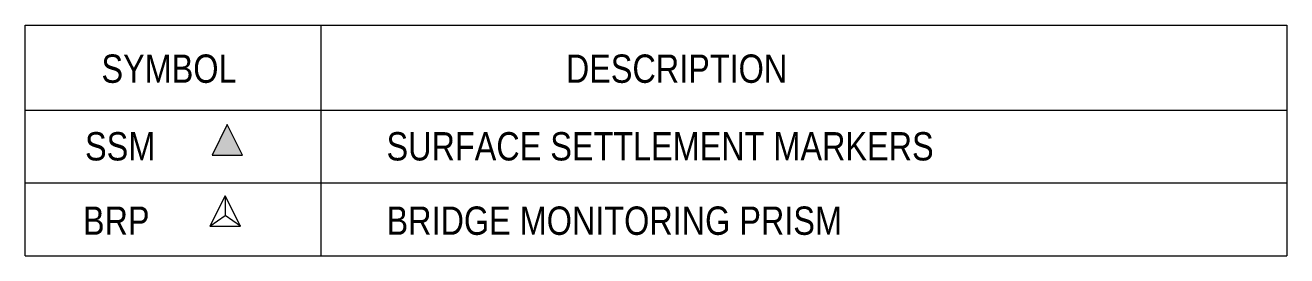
# Model space of a CAD drawing. Header units: metres. Extents: x -1147 to -802, y 5 to 567.
# Drawn here: x -833.63 to -802.41, y 5.37 to 11.07 of the extents above; entities that cross this region are included whole.
import ezdxf

# ---------------------------------------------------------------- set-up
doc = ezdxf.new("R2010")
doc.units = ezdxf.units.M
for name, color, linetype, lineweight in [('A-DETL', 7, 'Continuous', 13), ('A-DETL-GENF', 7, 'Continuous', 9), ('G-ANNO-TEXT', 7, 'Continuous', 9)]:
    doc.layers.add(name, color=color, linetype=linetype, lineweight=lineweight)
doc.styles.add('Arial Narrow', font='ARIALN.TTF', dxfattribs={"height": 0.7})

msp = doc.modelspace()

# ---------------------------------------------------------------- hatches: boundary and pattern name
at = {"layer": 'A-DETL-GENF', "true_color": 0xff0000}
msp.add_hatch(color=1, dxfattribs=at).paths.add_polyline_path([(-829.0094, 7.8612), (-828.2548, 7.8612), (-828.6321, 8.6158)])

# ---------------------------------------------------------------- linework, layer by layer
at = {"layer": 'A-DETL', "lineweight": 15}
for p, q in [((-833.6321, 5.37), (-833.6321, 11.07)), ((-833.6321, 11.07), (-802.4098, 11.07)), ((-826.3098, 5.37), (-826.3098, 11.07)), ((-802.4098, 11.07), (-802.4098, 5.37)), ((-833.6321, 8.97), (-802.4098, 8.97)), ((-833.6321, 7.17), (-802.4098, 7.17)), ((-833.6321, 5.37), (-802.4098, 5.37))]:
    msp.add_line(p, q, dxfattribs=at)
at = {"layer": 'A-DETL', "color": 1, "lineweight": 15, "true_color": 0xff0000}
for p, q in [((-828.6321, 8.6158), (-829.0094, 7.8612)), ((-828.2548, 7.8612), (-828.6321, 8.6158)), ((-829.0094, 7.8612), (-828.2548, 7.8612))]:
    msp.add_line(p, q, dxfattribs=at)
at = {"layer": 'A-DETL', "color": 6, "lineweight": 15, "true_color": 0xff00ff}
for p, q in [((-828.6842, 6.8558), (-829.0615, 6.1012)), ((-828.3069, 6.1012), (-828.6842, 6.8558)), ((-828.6842, 6.8558), (-828.6842, 6.3683)), ((-829.0615, 6.1012), (-828.6842, 6.3683)), ((-828.3069, 6.1012), (-828.6842, 6.3683)), ((-829.0615, 6.1012), (-828.3069, 6.1012))]:
    msp.add_line(p, q, dxfattribs=at)

# ---------------------------------------------------------------- texts
at = {"layer": 'G-ANNO-TEXT', "char_height": 0.7, "attachment_point": 1, "style": 'Arial Narrow', "bg_fill": 3, "box_fill_scale": 1, "bg_fill_color": 256, "bg_fill_true_color": 13158600, "bg_fill_transparency": 0}
for s, insert in [('SYMBOL', (-831.7447, 10.3465)), ('DESCRIPTION', (-820.2523, 10.3465))]:
    msp.add_mtext(s, dxfattribs=dict(at, insert=insert))
at = {"layer": 'G-ANNO-TEXT', "char_height": 0.7, "attachment_point": 1, "style": 'Arial Narrow', "bg_fill": 3, "box_fill_scale": 1, "bg_fill_color": 256, "bg_fill_transparency": 0}
for s, insert in [('SSM', (-832.1516, 8.4265)), ('SURFACE SETTLEMENT MARKERS', (-824.69, 8.4265)), ('BRP', (-832.2037, 6.5874)), ('BRIDGE MONITORING PRISM', (-824.69, 6.5874))]:
    msp.add_mtext(s, dxfattribs=dict(at, insert=insert))

doc.saveas('drawing.dxf')
